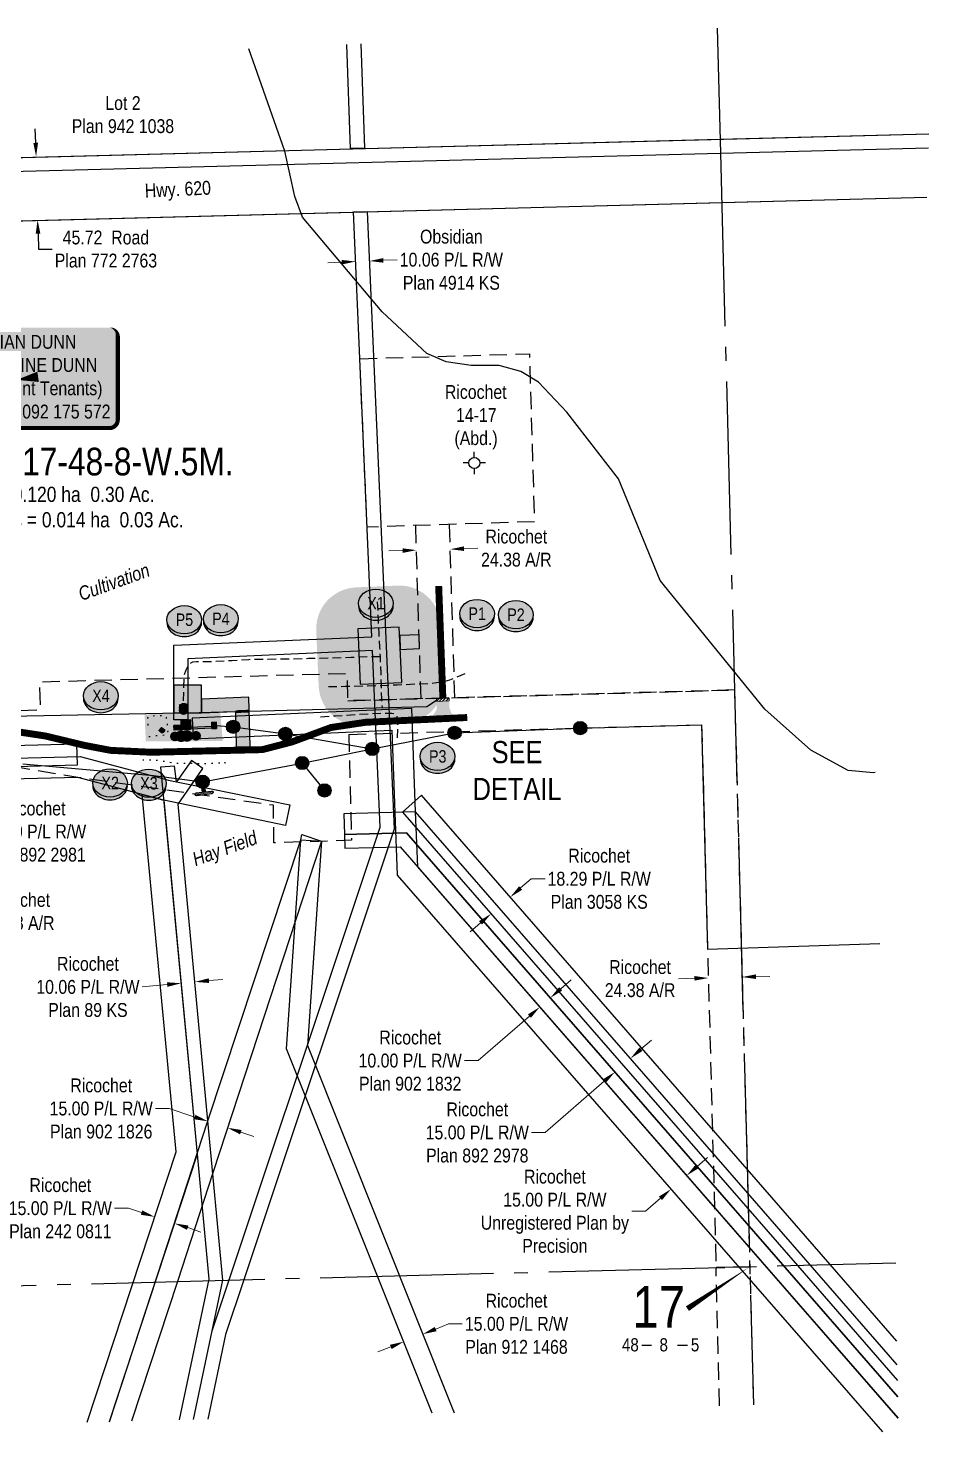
# Model space of a CAD drawing. Extents: x 623771 to 626298, y 5889519 to 5891376.
# Drawn here: x 624212 to 624862, y 5889521 to 5890534 of the extents above; entities that cross this region are included whole.
import ezdxf
from ezdxf.enums import TextEntityAlignment as Align

# ---------------------------------------------------------------- set-up
doc = ezdxf.new("R2010")
doc.units = 0
doc.header["$LTSCALE"] = 5
doc.header["$PDSIZE"] = 0.5
for name, pattern in [('foc-ACCESSROAD', [3.75, 2.5, -1.25]), ('foc-QUARTERLINE', [33, 25, -3, 2, -3]), ('foc-TOPO', [1, 0.2, -0.8]), ('POWERLINE5', [7.8, 2.4, -0.6, 0.6, -0.6, 0.6, -0.6, 2.4]), ('UG_PIPE', [1.875, 1.25, -0.625])]:
    doc.linetypes.add(name, pattern=pattern)
doc.layers.get('Defpoints').update_dxf_attribs({"color": 9})
for name, color, linetype in [('10', 1, 'Continuous'), ('9', 3, 'Continuous'), ('AS-CABLE', 224, 'foc-CABLE'), ('AS-FENCE', 48, 'foc-FENCE'), ('AS-OWNER', 7, 'Continuous'), ('AS-PIPE-UG', 44, 'UG_PIPE'), ('AS-POWER', 104, 'foc-POWER'), ('AS-POWER-EXISTING', 72, 'POWERLINE5'), ('AS-POWER-EXISTING-ANC', 72, 'Continuous'), ('AS-ROADS', 254, 'Continuous'), ('AS-SYMBOL', 7, 'Continuous'), ('AS-TELUS', 224, 'foc-TEL'), ('C-RW', 13, 'Continuous'), ('C-SYMBOL', 7, 'Continuous'), ('CG-NOTES', 7, 'Continuous'), ('DETAIL-T', 7, 'Continuous'), ('F-AR', 190, 'foc-ACCESSROAD'), ('F-RW', 190, 'Continuous'), ('F-WS', 190, 'foc-ACCESSROAD'), ('F-WS-S', 8, 'Continuous'), ('L-AREAREQUIRED', 7, 'Continuous'), ('L-SEC', 7, 'Continuous'), ('L-SECLBL', 7, 'Continuous'), ('L-SECQ', 8, 'foc-QUARTERLINE'), ('L-TITLEDB', 4, 'Continuous'), ('L-TITLEDB-T', 4, 'Continuous'), ('P-BUFFER-H 30m', 51, 'Continuous'), ('P-CROSSINGS', 250, 'Continuous'), ('P-TEMP-H', 41, 'Continuous'), ('P-TEMP_WORKSPACE', 46, 'Continuous'), ('P-WORKAREA', 113, 'Continuous'), ('P-WORKAREA-H', 111, 'Continuous'), ('T-GENERAL', 48, 'foc-TOPO'), ('T-WATER', 160, 'Continuous')]:
    doc.layers.add(name, color=color, linetype=linetype)
doc.layers.add('AS-STRUCTURE', color=7, linetype='Continuous', lineweight=30, true_color=0x595959)
doc.layers.add('AS-STRUCTURE-H', color=7, linetype='Continuous', true_color=0xa8a8a8)
for name, color, linetype, lineweight in [('C-RW-T', 13, 'Continuous', 9), ('F-AR-T', 190, 'Continuous', 9), ('F-RW-T', 190, 'Continuous', 9), ('T-TEXT', 48, 'Continuous', 18)]:
    doc.layers.add(name, color=color, linetype=linetype, lineweight=lineweight)
doc.styles.add('100L', font='ARIALN.TTF', dxfattribs={"height": 11})
doc.styles.add('175L', font='ARIALN.TTF', dxfattribs={"height": 20})
doc.styles.add('80', font='ARIALN.TTF', dxfattribs={"height": 10})
doc.styles.add('80CG', font='ARIALN.TTF', dxfattribs={"height": 10})
doc.styles.add('80L', font='ARIALN.TTF', dxfattribs={"height": 10})
doc.styles.add('80LS', font='ARIALNI.TTF', dxfattribs={"height": 10})
doc.styles.add('Crossing', font='ARIALN.TTF', dxfattribs={"height": 10})
doc.styles.add('foc-LtypeFont', font='ARIALN.TTF', dxfattribs={"height": 7.35})
doc.styles.add('SIMPLEX', font='ARIALN.TTF')
doc.linetypes.add('foc-CABLE', pattern='A,2,-1,["C",foc-LtypeFont,S=0.2,R=0,X=-0.625,Y=-0.75],-1.24,8', length=12.24)
doc.linetypes.add('foc-FENCE', pattern='A,10,-1,["X",foc-LtypeFont,S=0.2,R=0,X=-0.625,Y=-0.75],-1.24', length=12.24)
doc.linetypes.add('foc-POWER', pattern='A,6,-1,["P",foc-LtypeFont,S=0.2,R=0,X=-0.625,Y=-0.75],-1.24,4', length=12.24)
doc.linetypes.add('foc-POWER-NOLINE', pattern='A,0,-4,["P",foc-LtypeFont,S=0.2,R=0,X=-0.625,Y=-0.75],-8.24', length=12.24)
doc.linetypes.add('foc-TEL', pattern='A,2,-1,["T",foc-LtypeFont,S=0.2,R=0,X=-0.425,Y=-0.75],-1.24,8', length=12.24)
doc.linetypes.add('foc-TEL-NOLINE', pattern='A,0,-2,["T",foc-LtypeFont,S=0.2,R=0,X=-0.425,Y=-0.75],-10.24', length=12.24)
doc.linetypes.add('foc-TOPO-flowdirection-NOLINE', pattern='A,0,[">",foc-LtypeFont,S=0.3,R=0,X=0,Y=-0.945],-20,[">",foc-LtypeFont,S=0.3,R=0,X=0,Y=-0.945],0', length=20)
doc.dimstyles.new('Compass 5 000', dxfattribs={"dimscale": 5, "dimtxt": 9, "dimasz": 2, "dimexe": 0.2, "dimexo": 0.0625, "dimgap": 0.5, "dimtad": 0, "dimtih": 1, "dimtoh": 1, "dimzin": 0, "dimdsep": 46, "dimtxsty": '80CG', "dimcen": 0.1, "dimse1": 1, "dimse2": 1, "dimclrd": 256, "dimclrt": 256, "dimaunit": 1, "dimadec": 4, "dimazin": 0, "dimtfac": 0.06, "dimtofl": 0, "dimtmove": 0, "dimatfit": 1, "dimfxl": 0.2, "dimtolj": 1, "dimtzin": 0, "dimlwd": -1, "dimarcsym": 0})

# ---------------------------------------------------------------- blocks, each defined once
blk = doc.blocks.new('*D375')
at = {"layer": 'C-RW-T', "transparency": 16777216}
for p, q in [((624468.3, 5890366.7), (624478.3, 5890367.1)), ((624438.3, 5890365.4), (624428.3, 5890364.9))]:
    blk.add_line(p, q, dxfattribs=at)
for points in [[(624438.2, 5890367), (624438.3, 5890363.7), (624448.2, 5890365.8)], [(624468.2, 5890368.3), (624468.4, 5890365), (624458.3, 5890366.2)]]:
    blk.add_solid(points, dxfattribs=at)
at = {"layer": 'Defpoints', "color": 0, "transparency": 16777216}
for p in [(624448.2, 5890365.8), (624454.3, 5890227.4), (624464.3, 5890227.8)]:
    blk.add_point(p, dxfattribs=at)
at = {"layer": 'C-RW-T', "transparency": 16777216, "insert": (624517.4, 5890367.1), "char_height": 10, "attachment_point": 5, "style": '80CG'}
blk.add_mtext('\\A1;Obsidian\\P10.06 P/L R/W^JPlan 4914 KS', dxfattribs=at)
blk = doc.blocks.new('*D376')
at = {"layer": 'Defpoints', "color": 0, "transparency": 16777216}
for p in [(624581.2, 5889827.4), (624597.9, 5889823.5), (624590.3, 5889817)]:
    blk.add_point(p, dxfattribs=at)
at = {"layer": 'F-RW-T', "transparency": 16777216}
for p, q in [((624596.3, 5889840.6), (624603.9, 5889847.1)), ((624573.7, 5889820.9), (624536.8, 5889788.7)), ((624536.8, 5889788.7), (624526.8, 5889788.7))]:
    blk.add_line(p, q, dxfattribs=at)
for points in [[(624595.2, 5889841.8), (624597.4, 5889839.3), (624588.8, 5889834)], [(624572.6, 5889822.1), (624574.8, 5889819.6), (624581.2, 5889827.4)]]:
    blk.add_solid(points, dxfattribs=at)
at = {"layer": 'F-RW-T', "transparency": 16777216, "insert": (624487.7, 5889788.7), "char_height": 10, "attachment_point": 5, "style": '80CG'}
blk.add_mtext('\\A1;Ricochet\\P10.00 P/L R/W\\PPlan 902 1832', dxfattribs=at)
blk = doc.blocks.new('*D377')
at = {"layer": 'Defpoints', "color": 0, "transparency": 16777216}
for p in [(624635.4, 5889780.5), (624655, 5889780.8), (624643.7, 5889771)]:
    blk.add_point(p, dxfattribs=at)
at = {"layer": 'F-RW-T', "transparency": 16777216}
for p, q in [((624654.2, 5889796.9), (624661.8, 5889803.5)), ((624627.8, 5889773.9), (624585.2, 5889736.8)), ((624585.2, 5889736.8), (624575.2, 5889736.8))]:
    blk.add_line(p, q, dxfattribs=at)
for points in [[(624653.1, 5889798.2), (624655.3, 5889795.7), (624646.7, 5889790.3)], [(624626.7, 5889775.2), (624628.9, 5889772.7), (624635.4, 5889780.5)]]:
    blk.add_solid(points, dxfattribs=at)
at = {"layer": 'F-RW-T', "transparency": 16777216, "insert": (624536.1, 5889736.8), "char_height": 10, "attachment_point": 5, "style": '80CG'}
blk.add_mtext('\\A1;Ricochet\\P15.00 P/L R/W\\PPlan 892 2978', dxfattribs=at)
blk = doc.blocks.new('*D378')
at = {"layer": 'Defpoints', "color": 0, "transparency": 16777216}
for p in [(624559, 5889907.8), (624559.9, 5889906.8), (624545.2, 5889895.8)]:
    blk.add_point(p, dxfattribs=at)
at = {"layer": 'F-RW-T', "transparency": 16777216}
for p, q in [((624567.4, 5889913.4), (624575, 5889920)), ((624575, 5889920), (624585, 5889920)), ((624538.5, 5889888.2), (624531, 5889881.7))]:
    blk.add_line(p, q, dxfattribs=at)
for points in [[(624566.3, 5889914.6), (624568.5, 5889912.1), (624559.9, 5889906.8)], [(624537.4, 5889889.5), (624539.6, 5889887), (624546.1, 5889894.8)]]:
    blk.add_solid(points, dxfattribs=at)
at = {"layer": 'F-RW-T', "transparency": 16777216, "insert": (624624.1, 5889920), "char_height": 10, "attachment_point": 5, "style": '80CG'}
blk.add_mtext('\\A1;Ricochet\\P18.29 P/L R/W^JPlan 3058 KS', dxfattribs=at)
blk = doc.blocks.new('*D379')
at = {"layer": 'Defpoints', "color": 0, "transparency": 16777216}
for p in [(624321.7, 5889851.1), (624331.9, 5889852), (624322.3, 5889844.6)]:
    blk.add_point(p, dxfattribs=at)
at = {"layer": 'F-RW-T', "transparency": 16777216}
for p, q in [((624312.3, 5889843.7), (624294.2, 5889841.9)), ((624342.4, 5889846.5), (624352.4, 5889847.4))]:
    blk.add_line(p, q, dxfattribs=at)
for points in [[(624312.2, 5889845.3), (624312.5, 5889842), (624322.3, 5889844.6)], [(624342.3, 5889848.2), (624342.6, 5889844.8), (624332.5, 5889845.6)]]:
    blk.add_solid(points, dxfattribs=at)
at = {"layer": 'F-RW-T', "transparency": 16777216, "insert": (624255.1, 5889841.9), "char_height": 10, "attachment_point": 5, "style": '80CG'}
blk.add_mtext('\\A1;Ricochet\\P10.06 P/L R/W^JPlan 89 KS', dxfattribs=at)
blk = doc.blocks.new('*D380')
at = {"layer": 'Defpoints', "color": 0, "transparency": 16777216}
for p in [(624193.2, 5890006.9), (624166.6, 5889991.2), (624193.6, 5889991.9)]:
    blk.add_point(p, dxfattribs=at)
at = {"layer": 'F-RW-T', "transparency": 16777216}
for p, q in [((624165.9, 5890016.2), (624165.7, 5890026.2)), ((624166.8, 5889981.2), (624167.5, 5889954.1)), ((624167.5, 5889954.1), (624177.5, 5889954.1))]:
    blk.add_line(p, q, dxfattribs=at)
for points in [[(624167.6, 5890016.2), (624164.3, 5890016.2), (624166.2, 5890006.2)], [(624168.5, 5889981.2), (624165.2, 5889981.2), (624166.6, 5889991.2)]]:
    blk.add_solid(points, dxfattribs=at)
at = {"layer": 'F-RW-T', "transparency": 16777216, "insert": (624216.6, 5889954.1), "char_height": 10, "attachment_point": 5, "style": '80CG'}
blk.add_mtext('\\A1;Ricochet\\P15.00 P/L R/W^JPlan 892 2981', dxfattribs=at)
blk = doc.blocks.new('*D382')
at = {"layer": 'Defpoints', "color": 0, "transparency": 16777216}
for p in [(624257.2, 5890442.6), (624258.4, 5890396.9), (624218.8, 5890395.9)]:
    blk.add_point(p, dxfattribs=at)
at = {"layer": 'L-TITLEDB-T', "transparency": 16777216}
for p, q in [((624217.4, 5890451.6), (624217.1, 5890461.6)), ((624219.1, 5890385.9), (624219.4, 5890374.8)), ((624219.4, 5890374.8), (624229.4, 5890374.8))]:
    blk.add_line(p, q, dxfattribs=at)
for points in [[(624219.1, 5890451.6), (624215.7, 5890451.5), (624217.7, 5890441.6)], [(624220.8, 5890386), (624217.4, 5890385.9), (624218.8, 5890395.9)]]:
    blk.add_solid(points, dxfattribs=at)
at = {"layer": 'L-TITLEDB-T', "transparency": 16777216, "insert": (624268.1, 5890374.8), "char_height": 10, "attachment_point": 5, "style": '80CG'}
blk.add_mtext('\\A1;45.72  Road\\PPlan 772 2763', dxfattribs=at)
blk = doc.blocks.new('*D384')
at = {"layer": 'Defpoints', "color": 0, "transparency": 16777216}
for p in [(624453.7, 5889659.1), (624467.5, 5889664.6), (624496.8, 5889591.2)]:
    blk.add_point(p, dxfattribs=at)
at = {"layer": 'F-RW-T', "transparency": 16777216}
for p, q in [((624506.1, 5889594.9), (624515.3, 5889598.6)), ((624515.3, 5889598.6), (624525.3, 5889598.6)), ((624473.7, 5889582), (624464.4, 5889578.3))]:
    blk.add_line(p, q, dxfattribs=at)
for points in [[(624505.4, 5889596.4), (624506.7, 5889593.3), (624496.8, 5889591.2)], [(624473.1, 5889583.5), (624474.3, 5889580.4), (624483, 5889585.7)]]:
    blk.add_solid(points, dxfattribs=at)
at = {"layer": 'F-RW-T', "transparency": 16777216, "insert": (624564.4, 5889598.6), "char_height": 10, "attachment_point": 5, "style": '80CG'}
blk.add_mtext('\\A1;Ricochet\\P15.00 P/L R/W^JPlan 912 1468', dxfattribs=at)
blk = doc.blocks.new('*D385')
at = {"layer": 'Defpoints', "color": 0, "transparency": 16777216}
for p in [(624341.7, 5889744.9), (624338.5, 5889735.4), (624352.8, 5889730.7)]:
    blk.add_point(p, dxfattribs=at)
at = {"layer": 'F-RW-T', "transparency": 16777216}
for p, q in [((624313.8, 5889754.1), (624303.8, 5889754.1)), ((624332.2, 5889748), (624313.8, 5889754.1)), ((624365.4, 5889737), (624374.9, 5889733.9))]:
    blk.add_line(p, q, dxfattribs=at)
for points in [[(624332.7, 5889749.6), (624331.6, 5889746.4), (624341.7, 5889744.9)], [(624366, 5889738.6), (624364.9, 5889735.5), (624355.9, 5889740.2)]]:
    blk.add_solid(points, dxfattribs=at)
at = {"layer": 'F-RW-T', "transparency": 16777216, "insert": (624264.7, 5889754.1), "char_height": 10, "attachment_point": 5, "style": '80CG'}
blk.add_mtext('\\A1;Ricochet\\P15.00 P/L R/W\\PPlan 902 1826', dxfattribs=at)
blk = doc.blocks.new('L-SECLBL')
at = {"layer": '9', "color": 7}
for p, q in [((-5.1, -27.8), (-12.3, -27.8)), ((20.7, -27.8), (13.5, -27.8))]:
    blk.add_line(p, q, dxfattribs=at)
at = {"layer": '10', "color": 2, "style": 'SIMPLEX'}
blk.add_attdef('SEC', text='', height=30, dxfattribs=at).set_placement((0, 0), align=Align.MIDDLE)
at = {"layer": '10', "color": 5, "style": '80L'}
blk.add_attdef('TWP', text='', height=9.5, dxfattribs=at).set_placement((-14.4, -27.4), align=Align.MIDDLE_RIGHT)
blk.add_attdef('RGE', text='', height=9.5, dxfattribs=at).set_placement((3.6, -27.4), align=Align.MIDDLE_CENTER)
blk.add_attdef('MER', text='', height=9.5, dxfattribs=at).set_placement((23.2, -27.4), align=Align.MIDDLE_LEFT)
blk = doc.blocks.new('*U388')
h = blk.add_hatch(color=59)
edge = h.paths.add_edge_path()
edge.add_line((-51.5, -37), (51.5, -37))
edge.add_arc((51.5, -31), 6, 270, 360)
edge.add_line((57.5, -31), (57.5, 29.5))
edge.add_arc((51.5, 29.5), 6, 0, 90)
edge.add_line((51.5, 35.5), (-51.5, 35.5))
edge.add_arc((-51.5, 29.5), 6, 90, 180)
edge.add_line((-57.5, 29.5), (-57.5, -31))
edge.add_arc((-51.5, -31), 6, 180, 270)
at = {"color": 1, "flags": 128}
blk.add_lwpolyline([(-51.5, -37, 3, 3, 0), (51.5, -37, 3, 3, 0.414214), (57.5, -31, 3, 3, 0), (57.5, 29.5, 3, 0, 0.414214), (51.5, 35.5, 0, 0, 0), (-51.5, 35.5, 0, 0, 0.414214), (-57.5, 29.5, 0, 0, 0), (-57.5, -31, 0, 3, 0.414214)], format="xyseb", close=True, dxfattribs=at)
blk.add_lwpolyline([(-15.4, -2.2, 0, 7.5, 0), (0, 0, 0, 0, 0)], format="xyseb", dxfattribs=at)
at = {"color": 1, "style": '80'}
blk.add_attdef('ENTER_TEXT_001', (-36, -5), '', height=10, dxfattribs=at)
blk = doc.blocks.new('GABD')
for p, q in [((-0.81, 0), (-1.62, 0)), ((0, 0.81), (0, 1.62)), ((1.62, 0), (0.81, 0)), ((0, -0.81), (0, -1.62))]:
    blk.add_line(p, q)
blk.add_circle((0, 0), 0.8)
blk = doc.blocks.new('RISER')
h = blk.add_hatch(color=255)
h.dxf.hatch_style = 1
edge = h.paths.add_edge_path()
edge.add_arc((0, 0), 0.7, 0, 360)
blk.add_hatch(color=13).paths.add_polyline_path([(0.58, -0.15), (-0.58, -0.15, 0.774597)])
at = {"color": 13}
blk.add_line((-0.58, -0.15), (0.58, -0.15), dxfattribs=at)
blk.add_circle((0, 0), 0.6, dxfattribs=at)
blk = doc.blocks.new('PIG')
h = blk.add_hatch(color=255)
h.dxf.hatch_style = 1
edge = h.paths.add_edge_path()
edge.add_arc((0, 0), 0.85, 0, 360)
at = {"layer": 'AS-SYMBOL'}
h = blk.add_hatch(color=13, dxfattribs=at)
h.dxf.hatch_style = 1
h.paths.add_polyline_path([(-0.1, 0, 1), (-0.55, 0, 1)])
h = blk.add_hatch(color=13, dxfattribs=at)
h.dxf.hatch_style = 1
h.paths.add_polyline_path([(0.1, 0, 1), (0.55, 0, 1)])
at = {"layer": 'AS-SYMBOL', "color": 13}
for centre, radius in [((0, 0), 0.75), ((-0.33, 0), 0.225), ((0.33, 0), 0.225)]:
    blk.add_circle(centre, radius, dxfattribs=at)
blk = doc.blocks.new('POWERPOLE')
h = blk.add_hatch(color=255)
edge = h.paths.add_edge_path()
edge.add_arc((0, 0), 0.96, 0, 360)
at = {"linetype": 'Continuous'}
for p, q in [((0.68, -0.68), (-0.68, 0.68)), ((-0.68, -0.68), (0.68, 0.68))]:
    blk.add_line(p, q, dxfattribs=at)
blk.add_circle((0, 0), 0.96, dxfattribs=at)
blk = doc.blocks.new('xing2')
h = blk.add_hatch(color=50)
h.dxf.hatch_style = 1
edge = h.paths.add_edge_path()
edge.add_ellipse((0, 0), major_axis=(-12.5, 0), ratio=0.816297, start_angle=0, end_angle=360)
h = blk.add_hatch(color=250)
h.dxf.hatch_style = 1
edge = h.paths.add_edge_path()
edge.add_ellipse((0, -2), major_axis=(-12.5, 0), ratio=0.816297, start_angle=0, end_angle=180)
edge.add_line((12.5, -2), (12.5, 0))
edge.add_ellipse((0, 0), major_axis=(-12.5, 0), ratio=0.816297, start_angle=0, end_angle=180, ccw=False)
edge.add_line((-12.5, 0), (-12.5, -2))
at = {"color": 250}
blk.add_ellipse((0, 0), major_axis=(-12.5, 0), ratio=0.816297, dxfattribs=at)
blk.add_ellipse((0, -2), major_axis=(-12.5, 0), ratio=0.816297, start_param=0, end_param=3.141593, dxfattribs=at)
at = {"color": 250, "style": 'Crossing'}
blk.add_attdef('CROSSING', text='', height=9, dxfattribs=at).set_placement((0.1, 0), align=Align.MIDDLE_CENTER)
at = {"color": 250, "style": 'Crossing', "flags": 1}
for tag, p in [('OWNER', (0.1, -12.5)), ('DESCRIPTION', (0.1, -25.8)), ('LOCATION', (0.1, -39.3)), ('DWG_REF', (0.1, -52.8))]:
    blk.add_attdef(tag, text='', height=9, dxfattribs=at).set_placement(p, align=Align.MIDDLE_CENTER)
blk = doc.blocks.new('*D409')
at = {"layer": 'Defpoints', "color": 0, "transparency": 16777216}
for p in [(624667.6, 5889728.2), (624656.3, 5889718.4), (624675.9, 5889695.9)]:
    blk.add_point(p, dxfattribs=at)
at = {"layer": 'F-RW-T', "transparency": 16777216}
for p, q in [((624694.7, 5889712.3), (624702.3, 5889718.8)), ((624668.3, 5889689.3), (624657.6, 5889679.9)), ((624657.6, 5889679.9), (624647.6, 5889679.9))]:
    blk.add_line(p, q, dxfattribs=at)
for points in [[(624693.6, 5889713.5), (624695.8, 5889711), (624687.2, 5889705.7)], [(624667.2, 5889690.6), (624669.4, 5889688), (624675.9, 5889695.9)]]:
    blk.add_solid(points, dxfattribs=at)
at = {"layer": 'F-RW-T', "transparency": 16777216, "insert": (624592.1, 5889679.9), "char_height": 10, "attachment_point": 5, "style": '80CG'}
blk.add_mtext('\\A1;Ricochet\\P15.00 P/L R/W\\PUnregistered Plan by\\PPrecision', dxfattribs=at)
blk = doc.blocks.new('*D410')
at = {"layer": 'Defpoints', "color": 0, "transparency": 16777216}
for p in [(624702.9, 5889848.4), (624703.2, 5889837.1), (624727.5, 5889837.8)]:
    blk.add_point(p, dxfattribs=at)
at = {"layer": 'F-AR-T', "transparency": 16777216}
for p, q in [((624737.2, 5889849.3), (624747.2, 5889849.6)), ((624692.9, 5889848.2), (624681.3, 5889847.9))]:
    blk.add_line(p, q, dxfattribs=at)
for points in [[(624692.8, 5889849.8), (624692.9, 5889846.5), (624702.9, 5889848.4)], [(624737.2, 5889851), (624737.3, 5889847.7), (624727.2, 5889849.1)]]:
    blk.add_solid(points, dxfattribs=at)
at = {"layer": 'F-AR-T', "transparency": 16777216, "insert": (624653.6, 5889847.9), "char_height": 10, "attachment_point": 5, "style": '80CG'}
blk.add_mtext('\\A1;Ricochet\\P24.38 A/R', dxfattribs=at)
blk = doc.blocks.new('*D411')
at = {"layer": 'Defpoints', "color": 0, "transparency": 16777216}
for p in [(624516.6, 5890158.1), (624492.4, 5890150.5), (624516.8, 5890151.3)]:
    blk.add_point(p, dxfattribs=at)
at = {"layer": 'F-AR-T', "transparency": 16777216}
for p, q in [((624482.2, 5890157.1), (624472.2, 5890156.8)), ((624526.6, 5890158.4), (624536.6, 5890158.8))]:
    blk.add_line(p, q, dxfattribs=at)
for points in [[(624482.2, 5890158.7), (624482.3, 5890155.4), (624492.2, 5890157.4)], [(624526.5, 5890160.1), (624526.6, 5890156.8), (624516.6, 5890158.1)]]:
    blk.add_solid(points, dxfattribs=at)
at = {"layer": 'F-AR-T', "transparency": 16777216, "insert": (624564.3, 5890158.8), "char_height": 10, "attachment_point": 5, "style": '80CG'}
blk.add_mtext('\\A1;Ricochet\\P24.38 A/R', dxfattribs=at)
blk = doc.blocks.new('*D412')
at = {"layer": 'Defpoints', "color": 0, "transparency": 16777216}
for p in [(624121.7, 5889894.9), (624091.2, 5889886.1), (624121.9, 5889887)]:
    blk.add_point(p, dxfattribs=at)
at = {"layer": 'F-AR-T', "transparency": 16777216}
for p, q in [((624081, 5889893.7), (624071, 5889893.5)), ((624131.7, 5889895.1), (624177.8, 5889896.4))]:
    blk.add_line(p, q, dxfattribs=at)
for points in [[(624081, 5889895.4), (624081, 5889892.1), (624091, 5889894)], [(624131.7, 5889896.8), (624131.8, 5889893.5), (624121.7, 5889894.9)]]:
    blk.add_solid(points, dxfattribs=at)
at = {"layer": 'F-AR-T', "transparency": 16777216, "insert": (624205.5, 5889896.4), "char_height": 10, "attachment_point": 5, "style": '80CG'}
blk.add_mtext('\\A1;Ricochet\\P30.18 A/R', dxfattribs=at)
blk = doc.blocks.new('*D418')
at = {"layer": 'Defpoints', "color": 0, "transparency": 16777216}
for p in [(624303.3, 5889675.9), (624299.1, 5889663), (624313.4, 5889658.3)]:
    blk.add_point(p, dxfattribs=at)
at = {"layer": 'F-RW-T', "transparency": 16777216}
for p, q in [((624284.3, 5889682.1), (624274.3, 5889682.1)), ((624293.8, 5889679), (624284.3, 5889682.1)), ((624327.1, 5889668.1), (624336.6, 5889664.9))]:
    blk.add_line(p, q, dxfattribs=at)
for points in [[(624294.3, 5889680.6), (624293.3, 5889677.4), (624303.3, 5889675.9)], [(624327.6, 5889669.6), (624326.6, 5889666.5), (624317.6, 5889671.2)]]:
    blk.add_solid(points, dxfattribs=at)
at = {"layer": 'F-RW-T', "transparency": 16777216, "insert": (624235.2, 5889682.1), "char_height": 10, "attachment_point": 5, "style": '80CG'}
blk.add_mtext('\\A1;Ricochet\\P15.00 P/L R/W\\PPlan 242 0811 ', dxfattribs=at)
blk = doc.blocks.new('*U423')
h = blk.add_hatch(color=255)
h.dxf.hatch_style = 1
edge = h.paths.add_edge_path()
edge.add_arc((-1.09, -0.14), 0.2, 97.2168, 277.2168, ccw=False)
edge.add_line((-1.12, 0.06), (0.17, 0.22))
edge.add_line((0.17, 0.22), (1.07, 0.34))
edge.add_arc((1.09, 0.14), 0.2, -82.7832, 97.2168, ccw=False)
edge.add_line((1.12, -0.06), (-1.07, -0.34))
h = blk.add_hatch(color=255)
h.dxf.hatch_style = 1
edge = h.paths.add_edge_path()
edge.add_arc((-0.21, 1.68), 0.2, 7.2168, 187.2168, ccw=False)
edge.add_line((-0.01, 1.7), (0.17, 0.22))
edge.add_line((0.17, 0.22), (-0.22, 0.17))
edge.add_line((-0.22, 0.17), (-0.41, 1.65))
at = {"color": 255}
blk.add_lwpolyline([(-1.07, -0.34, -1), (-1.12, 0.06), (0.17, 0.22), (1.07, 0.34, -1), (1.12, -0.06)], format="xyb", close=True, dxfattribs=at)
at = {"color": 72, "const_width": 0.1, "flags": 128}
for points in [[(-1.09, -0.14), (1.09, 0.14)], [(-0.21, 1.68), (0, 0)]]:
    blk.add_lwpolyline(points, dxfattribs=at)
at = {"color": 255, "flags": 128}
blk.add_lwpolyline([(-0.41, 1.65, -1), (-0.01, 1.7), (0.17, 0.22), (-0.22, 0.17)], format="xyb", close=True, dxfattribs=at)

msp = doc.modelspace()

# ---------------------------------------------------------------- hatches: boundary and pattern name
at = {"layer": 'AS-ROADS'}
h = msp.add_hatch(color=256, dxfattribs=at)
h.dxf.hatch_style = 1
h.paths.add_polyline_path([(624294.727, 5890019.192), (624296.938, 5890019.728), (624296.433, 5890028.2), (624296.062, 5890038.452), (624297.051, 5890038.746), (624306.715, 5890039.438), (624311.618, 5890039.522), (624321.589, 5890039.847), (624321.569, 5890045.659), (624326.227, 5890046.083), (624326.392, 5890039.954), (624350.579, 5890040.296), (624351.196, 5890033.589), (624352.458, 5890019.547)])
h = msp.add_hatch(color=256, dxfattribs=at)
h.dxf.hatch_style = 1
h.paths.add_polyline_path([(624503.876, 5890037.497), (624506.683, 5890042.255), (624506.857, 5890048.073), (624515.867, 5890048.471), (624516.062, 5890043.561), (624518.052, 5890037.687)])
at = {"layer": 'AS-STRUCTURE-H'}
h = msp.add_hatch(color=256, dxfattribs=at)
h.dxf.hatch_style = 1
h.paths.add_polyline_path([(624329.46, 5890028.074), (624329.205, 5890034.837), (624322.407, 5890034.62), (624322.488, 5890030.88), (624317.12, 5890030.708), (624317.24, 5890027.618)])
h = msp.add_hatch(color=256, dxfattribs=at)
h.dxf.hatch_style = 1
h.paths.add_polyline_path([(624344.614, 5890028.585), (624347.79, 5890028.655), (624347.706, 5890033.08), (624344.499, 5890033)])
h = msp.add_hatch(color=256, dxfattribs=at)
h.dxf.hatch_style = 1
h.paths.add_polyline_path([(624308.677, 5890025.342), (624306.504, 5890027.11), (624308.131, 5890029.105), (624310.382, 5890027.651), (624310.267, 5890026.721)])
at = {"layer": 'P-BUFFER-H 30m'}
h = msp.add_hatch(color=256, dxfattribs=at)
h.dxf.hatch_style = 1
edge = h.paths.add_edge_path()
edge.add_line((624511.51, 5890063.184), (624509.773, 5890103.132))
edge.add_arc((624479.811, 5890101.829), 29.989, 2.490246, 92.490246)
edge.add_line((624478.508, 5890131.79), (624448.547, 5890130.487))
edge.add_arc((624449.85, 5890100.526), 29.989, 92.490246, 182.490246)
edge.add_line((624419.889, 5890099.223), (624421.626, 5890059.275))
edge.add_arc((624451.588, 5890060.578), 29.989, 182.490246, 272.490246)
edge.add_line((624452.891, 5890030.617), (624482.852, 5890031.92))
edge.add_arc((624481.549, 5890061.881), 29.989, 272.490246, 362.490246)
at = {"layer": 'P-TEMP-H'}
h = msp.add_hatch(color=256, dxfattribs=at)
h.dxf.hatch_style = 1
h.paths.add_polyline_path([(624481.549, 5890061.881), (624479.811, 5890101.829), (624449.85, 5890100.526), (624451.588, 5890060.578)])
h = msp.add_hatch(color=256, dxfattribs=at)
h.dxf.hatch_style = 1
h.paths.add_polyline_path([(624494.419, 5890086.33), (624494.11, 5890096.323), (624480.103, 5890095.714), (624480.537, 5890085.727)])
at = {"layer": 'P-WORKAREA-H'}
h = msp.add_hatch(color=256, dxfattribs=at)
h.dxf.hatch_style = 1
h.paths.add_polyline_path([(624337.115, 5890039.862), (624337.129, 5890059.855), (624317.136, 5890059.869), (624317.122, 5890039.876)])
h = msp.add_hatch(color=256, dxfattribs=at)
h.dxf.hatch_style = 1
h.paths.add_polyline_path([(624372.144, 5890015.626), (624371.302, 5890051.113), (624337.122, 5890049.866), (624337.115, 5890039.862), (624361.547, 5890040.801), (624362.15, 5890015.389)])
at = {"layer": 'T-TEXT'}
h = msp.add_hatch(dxfattribs=at)
h.set_pattern_fill('ANSI31', color=256, scale=0.5)
h.paths.add_polyline_path([(624515.867, 5890048.471), (624506.857, 5890048.073), (624506.731, 5890050.165), (624515.813, 5890050.571)])

# ---------------------------------------------------------------- linework, layer by layer
at = {"layer": 'AS-CABLE'}
msp.add_line((624397.626, 5890024.67), (624460.308, 5890013.821), dxfattribs=at)
at = {"layer": 'AS-CABLE', "linetype": 'ByBlock', "flags": 128}
msp.add_lwpolyline([(624329.49, 5890028.418), (624344.641, 5890028.96), (624344.609, 5890029.932), (624329.432, 5890029.422)], close=True, dxfattribs=at)
at = {"layer": 'AS-FENCE', "flags": 128}
msp.add_lwpolyline([(623928.796, 5890032.274), (624321.482, 5890039.961), (624321.34, 5890045.875), (624326.387, 5890046.282), (624326.583, 5890039.973), (624361.699, 5890040.805), (624371.388, 5890041.067), (624499.762, 5890044.472), (624506.738, 5890049.137)], dxfattribs=at)
at = {"layer": 'AS-PIPE-UG', "flags": 128}
for points in [[(624463.964, 5890120.08), (624464.543, 5890106.489), (624464.947, 5890097.433), (624465.56, 5890087.378), (624466.012, 5890080.338), (624466.18, 5890074.519), (624466.414, 5890068.205), (624466.7, 5890059.788), (624466.945, 5890049.849), (624467.401, 5890043.818)], [(624465.99, 5890080.348), (624460.25, 5890080.417), (624445.153, 5890079.78), (624429.995, 5890079.46), (624414.276, 5890079.036), (624400.235, 5890078.642), (624384.911, 5890078.497), (624371.321, 5890078.286), (624358.876, 5890077.537), (624345.541, 5890076.819), (624333.54, 5890076.666), (624330.491, 5890076.603), (624327.945, 5890074.643), (624325.79, 5890070.656), (624324.404, 5890066.614), (624324.059, 5890058.76), (624323.902, 5890048.397), (624324.198, 5890043.639)], [(624428.613, 5890058.812), (624440.816, 5890059.09), (624454.263, 5890059.396), (624464.554, 5890059.582), (624478.275, 5890060.186), (624493.731, 5890060.875), (624503.252, 5890061.293), (624512.232, 5890062.709), (624516.242, 5890063.726), (624520.672, 5890065.361), (624529.41, 5890069.287)], [(624478.556, 5890021.935), (624478.896, 5890029.244), (624478.368, 5890034.64), (624478.29, 5890037.401), (624477.173, 5890039.104), (624474.506, 5890039.5), (624469.17, 5890039.438), (624460.301, 5890039.153), (624447.888, 5890038.5), (624433.849, 5890037.505), (624422.39, 5890036.628)]]:
    msp.add_lwpolyline(points, dxfattribs=at)
at = {"layer": 'AS-POWER'}
for p, q in [((624698.026, 5890031.351), (624702.323, 5889869.295)), ((624208.132, 5890003.113), (624302.553, 5889994.646)), ((624302.553, 5889994.646), (624337.869, 5889990.124)), ((624702.323, 5889869.295), (624826.569, 5889873.298))]:
    msp.add_line(p, q, dxfattribs=at)
at = {"layer": 'AS-POWER', "linetype": 'foc-POWER-NOLINE', "flags": 128}
msp.add_lwpolyline([(623771.487, 5890429.536), (624862.042, 5890458.165)], dxfattribs=at)
at = {"layer": 'AS-POWER', "flags": 128}
for points in [[(624337.869, 5889990.124), (624409.698, 5890003.655), (624460.308, 5890013.821), (624519.729, 5890025.462), (624610.389, 5890028.883), (624698.026, 5890031.351)], [(624347.748, 5890030.867), (624359.895, 5890029.806), (624397.626, 5890024.67)], [(624409.698, 5890003.655), (624425.835, 5889983.849)]]:
    msp.add_lwpolyline(points, dxfattribs=at)
at = {"layer": 'AS-ROADS', "const_width": 5, "flags": 128}
for points in [[(624511.272, 5890050.368), (624508.246, 5890131.522)], [(623927.308, 5890022.121), (624173.171, 5890027.799), (624198.412, 5890027.124), (624224.447, 5890023.17), (624252.761, 5890016.367), (624271.53, 5890012.795), (624300.912, 5890011.435), (624381.074, 5890013.338), (624402.469, 5890018.913), (624430.468, 5890029.291), (624455.486, 5890033.07), (624528.854, 5890036.514)]]:
    msp.add_lwpolyline(points, dxfattribs=at)
at = {"layer": 'AS-STRUCTURE', "flags": 128}
for points in [[(624329.46, 5890028.074), (624329.205, 5890034.837), (624322.407, 5890034.62), (624322.488, 5890030.88), (624317.12, 5890030.708), (624317.24, 5890027.618)], [(624344.614, 5890028.585), (624347.79, 5890028.655), (624347.706, 5890033.08), (624344.499, 5890033)], [(624308.677, 5890025.342), (624306.504, 5890027.11), (624308.131, 5890029.105), (624310.382, 5890027.651), (624310.267, 5890026.721)]]:
    msp.add_lwpolyline(points, close=True, dxfattribs=at)
at = {"layer": 'AS-TELUS', "linetype": 'foc-TEL-NOLINE', "flags": 128}
for points in [[(623771.487, 5890429.536), (624862.042, 5890458.165)], [(623772.559, 5890383.83), (624860.514, 5890412.402)]]:
    msp.add_lwpolyline(points, dxfattribs=at)
at = {"layer": 'C-RW', "flags": 128}
for points in [[(624451.962, 5890523.058), (624454.777, 5890447.732), (624444.721, 5890447.472), (624441.913, 5890522.614)], [(624331.278, 5889529.548), (624344.849, 5889593.678), (624450.734, 5889911.017), (624466.075, 5889957.213), (624460.505, 5890084.834), (624327.181, 5890079.017), (624327.212, 5890034.817), (624317.119, 5890034.83), (624317.155, 5890088.659), (624460.077, 5890094.873), (624446.671, 5890401.812), (624456.729, 5890402.069)], [(624456.729, 5890402.069), (624476.201, 5889955.792), (624367.747, 5889630.438), (624354.48, 5889590.917), (624341.597, 5889529.816)]]:
    msp.add_lwpolyline(points, dxfattribs=at)
at = {"layer": 'F-AR', "flags": 128}
msp.add_lwpolyline([(624711.011, 5889539.387), (624708.414, 5889639.241), (624732.786, 5889639.875), (624735.383, 5889540.019)], dxfattribs=at)
at = {"layer": 'F-RW', "flags": 128}
for points in [[(624839.78, 5889530.418), (624493.166, 5889928.619), (624491.617, 5889968.463), (624488.76, 5890042.988), (624330.4, 5890036.098), (624331.052, 5890021.117), (624474.354, 5890027.352), (624476.634, 5889967.88), (624478.388, 5889922.758), (624828.47, 5889520.573)], [(624247.098, 5890017.292), (624143.591, 5890014.627), (624090.763, 5889980.499), (623929.585, 5889943.753), (623932.93, 5889814.419), (623947.928, 5889814.807), (623944.891, 5889931.88), (624096.559, 5889966.482), (624148.191, 5889999.728), (624247.505, 5890002.287), (624247.098, 5890017.292)], [(624397.784, 5889958.644), (624309.808, 5889976.748), (624247.748, 5889993.284), (624150.954, 5889990.791), (624100.121, 5889958.057), (623954.071, 5889924.754), (623957.158, 5889806.048), (623933.161, 5889805.426), (623932.775, 5889820.419), (623941.777, 5889820.65), (623938.77, 5889936.631), (624094.328, 5889972.075), (624146.353, 5890005.689), (624249.504, 5890008.346), (624308.301, 5889992.678), (624313.245, 5889991.354), (624319.119, 5889990.142), (624329.849, 5889987.931), (624400.742, 5889973.385), (624397.784, 5889958.644)], [(624338.028, 5889999.817), (624329.801, 5890005.508), (624319.119, 5889990.142), (624317.575, 5890001.486), (624307.555, 5890000.56), (624333.937, 5889721.064), (624342.384, 5889630.775), (624320.96, 5889529.281)], [(624331.276, 5889529.548), (624352.54, 5889630.061), (624341.742, 5889745.133), (624320.174, 5889974.016), (624338.028, 5889999.817)], [(624254.62, 5889527.562), (624318.715, 5889722.77), (624294.358, 5889980.865), (624309.808, 5889976.748), (624333.937, 5889721.064), (624270.538, 5889527.974)], [(624838.99, 5889586.096), (624790.886, 5889641.389), (624731.001, 5889710.328), (624495.777, 5889980.435), (624482.178, 5889968.211)], [(624839.231, 5889569.091), (624768.519, 5889650.369), (624731.38, 5889693.031), (624491.617, 5889968.463), (624439.903, 5889967.04), (624440.296, 5889952.057)], [(624482.178, 5889968.211), (624767.188, 5889640.771), (624839.392, 5889557.777)], [(624270.579, 5889527.976), (624305.403, 5889633.884), (624341.742, 5889745.133), (624408.708, 5889948.288), (624409.414, 5889951.927), (624423.632, 5889947.315), (624345.279, 5889707.621), (624319.658, 5889629.211), (624286.506, 5889528.388)], [(624440.296, 5889952.057), (624484.942, 5889953.288), (624732.003, 5889669.477), (624839.56, 5889545.895)], [(624839.561, 5889545.885), (624484.942, 5889953.288), (624440.296, 5889952.057), (624440.553, 5889942.077)], [(624503.502, 5889534.011), (624464.094, 5889633.071), (624398.408, 5889797.278), (624408.708, 5889948.288)], [(624408.708, 5889948.288), (624423.632, 5889947.315), (624413.568, 5889799.708), (624519.411, 5889534.423)], [(624440.553, 5889942.077), (624480.506, 5889943.162), (624749.668, 5889633.961), (624839.78, 5889530.418)]]:
    msp.add_lwpolyline(points, dxfattribs=at)
at = {"layer": 'F-WS', "flags": 128}
msp.add_lwpolyline([(624451.308, 5890295.649), (624573.706, 5890299.152), (624577.337, 5890177.905), (624456.621, 5890174.007)], close=True, dxfattribs=at)
for points in [[(624495.54, 5890050.033), (624491.683, 5890174.86)], [(624519.9, 5890050.786), (624516.043, 5890175.613)], [(624721.742, 5890056.391), (624442.626, 5890048.64), (624442.259, 5890068.185), (624219.997, 5890062.039), (624220.657, 5890041.775), (623927.257, 5890034.196)], [(624442.626, 5890048.64), (624721.742, 5890056.391)], [(624721.742, 5890056.391), (624732.786, 5889639.875)], [(624443.303, 5890024.278), (624698.026, 5890031.351)], [(624698.026, 5890031.351), (624708.423, 5889639.229)], [(624443.303, 5890024.278), (624445.269, 5889947.907), (624389.274, 5889945.932), (624389.091, 5889973.12), (624247.748, 5889993.284), (624118.44, 5890014.689), (623927.844, 5890009.787)]]:
    msp.add_lwpolyline(points, dxfattribs=at)
at = {"layer": 'F-WS-S'}
msp.add_line((624732.786, 5889639.875), (624708.414, 5889639.241), dxfattribs=at)
at = {"layer": 'L-SEC'}
for p, q in [((624711.522, 5890444.113), (624861.704, 5890448.049)), ((623907.145, 5890423.158), (624711.522, 5890444.113))]:
    msp.add_line(p, q, dxfattribs=at)
at = {"layer": 'L-SECLBL', "color": 2, "flags": 128}
msp.add_lwpolyline([(624732.722, 5889639.873, 0, 4, 0), (624687.75, 5889609.586, 0, 0, 0)], format="xyseb", dxfattribs=at)
at = {"layer": 'L-SECQ'}
for p, q in [((624709.221, 5890534.431), (624711.522, 5890444.113)), ((624711.522, 5890444.113), (624735.355, 5889540.018)), ((623927.917, 5889619.096), (624838.186, 5889642.681))]:
    msp.add_line(p, q, dxfattribs=at)
at = {"layer": 'L-TITLEDB'}
for p, q in [((624711.258, 5890454.169), (624862.04, 5890458.122)), ((623916.94, 5890433.476), (624711.26, 5890454.169)), ((623918.122, 5890387.771), (624712.45, 5890408.465)), ((624712.456, 5890408.465), (624860.512, 5890412.346))]:
    msp.add_line(p, q, dxfattribs=at)
at = {"layer": 'P-TEMP_WORKSPACE', "flags": 128}
for points in [[(624481.549, 5890061.881), (624479.811, 5890101.829), (624449.85, 5890100.526), (624451.588, 5890060.578)], [(624494.11, 5890096.323), (624480.103, 5890095.714), (624480.537, 5890085.727), (624494.419, 5890086.33)]]:
    msp.add_lwpolyline(points, close=True, dxfattribs=at)
at = {"layer": 'P-WORKAREA'}
for points in [[(624337.115, 5890039.862), (624337.129, 5890059.855), (624317.136, 5890059.869), (624317.122, 5890039.876)], [(624372.144, 5890015.626), (624371.302, 5890051.113), (624337.122, 5890049.866), (624337.115, 5890039.862), (624361.547, 5890040.801), (624362.15, 5890015.389)]]:
    msp.add_lwpolyline(points, close=True, dxfattribs=at)
at = {"layer": 'P-WORKAREA-H', "flags": 128}
msp.add_lwpolyline([(624372.144, 5890015.626), (624371.302, 5890051.113), (624337.122, 5890049.866), (624337.115, 5890039.862), (624361.547, 5890040.801), (624362.15, 5890015.389)], close=True, dxfattribs=at)
at = {"layer": 'T-GENERAL', "flags": 128}
for points in [[(624299.129, 5890022.902), (624299.643, 5890022.867), (624304.564, 5890023.471), (624311.041, 5890024.029), (624312.616, 5890024.686), (624313.141, 5890027.293), (624311.7, 5890036.645), (624311.3, 5890037.623), (624310.558, 5890037.871), (624305.709, 5890037.798), (624299.458, 5890037.445), (624298.502, 5890036.949), (624298.113, 5890035.928), (624298.336, 5890030.218)], [(624353.539, 5890003.927), (624354.401, 5890003.87), (624340.519, 5890003.038), (624318.656, 5890003.409), (624303.151, 5890005.703), (624294.835, 5890005.699)]]:
    msp.add_lwpolyline(points, dxfattribs=at)
at = {"layer": 'T-TEXT', "const_width": 1.999, "flags": 128}
msp.add_lwpolyline([(624371.294, 5890041.143), (624361.684, 5890040.739)], dxfattribs=at)
at = {"layer": 'T-TEXT', "flags": 128}
msp.add_lwpolyline([(624515.867, 5890048.471), (624506.857, 5890048.073), (624506.731, 5890050.165), (624515.813, 5890050.571)], close=True, dxfattribs=at)
at = {"layer": 'T-WATER'}
msp.add_lwpolyline([(624823.313, 5889996.812), (624822.136, 5889996.57), (624803.701, 5889998.271), (624776.769, 5890013.005), (624743.615, 5890042.486), (624668.136, 5890135.413), (624637.919, 5890208.813), (624600.763, 5890257.014), (624580.197, 5890278.603), (624567.494, 5890286.314), (624551.842, 5890290.81), (624531.611, 5890290.629), (624513.687, 5890293.292), (624499.656, 5890299.489), (624467.559, 5890329.411), (624410.043, 5890397.957), (624404.531, 5890412.721), (624397.111, 5890445.54), (624371.306, 5890519.492)], dxfattribs=at)
at = {"layer": 'T-WATER', "linetype": 'foc-TOPO-flowdirection-NOLINE', "flags": 128}
msp.add_lwpolyline([(624823.313, 5889996.812), (624822.136, 5889996.57), (624803.701, 5889998.271), (624776.769, 5890013.005), (624743.615, 5890042.486), (624668.136, 5890135.413), (624637.919, 5890208.813), (624600.763, 5890257.014), (624580.197, 5890278.603), (624567.494, 5890286.314), (624551.842, 5890290.81), (624531.611, 5890290.629), (624513.687, 5890293.292), (624499.656, 5890299.489), (624467.559, 5890329.411), (624410.043, 5890397.957), (624404.531, 5890412.721), (624397.111, 5890445.54), (624371.306, 5890519.492)], dxfattribs=at)

# ---------------------------------------------------------------- block references
at = {"layer": 'AS-OWNER', "color": 2}
ref = msp.add_blockref('*U388', (624219.154, 5890282.561), dxfattribs=at)
ref.add_attrib('ENTER_TEXT_001', 'IAN DUNN', (624191.412, 5890302.82), dxfattribs={"layer": '0', "color": 1, "height": 10, "style": '80'})
ref.add_attrib('ENTER_TEXT_002', 'PAULINE DUNN', (624176.559, 5890286.154), dxfattribs={"layer": '0', "color": 1, "height": 10, "style": '80'})
ref.add_attrib('ENTER_TEXT_003', '(As Joint Tenants)', (624172.674, 5890269.317), dxfattribs={"layer": '0', "color": 1, "height": 10, "style": '80'})
ref.add_attrib('ENTER_TEXT_004', 'C. of T. 092 175 572', (624166.954, 5890252.472), dxfattribs={"layer": '0', "color": 1, "height": 10, "style": '80'})
at = {"layer": 'AS-POWER-EXISTING', "xscale": 4.998249149999999, "yscale": 4.998249149999999, "zscale": 4.998249149999999}
for p in [(624359.895, 5890029.806), (624359.895, 5890029.806), (624610.389, 5890028.883), (624397.626, 5890024.67), (624519.729, 5890025.462), (624460.308, 5890013.821), (624409.698, 5890003.655), (624337.869, 5889990.124), (624425.835, 5889983.849)]:
    msp.add_blockref('POWERPOLE', p, dxfattribs=at)
at = {"layer": 'AS-POWER-EXISTING-ANC', "color": 6, "xscale": 4.998249149999999, "yscale": 4.998249149999999, "zscale": 4.998249149999999}
msp.add_blockref('*U423', (624338.932, 5889981.729), dxfattribs=at)
at = {"layer": 'AS-SYMBOL', "xscale": 4.998249149999999, "yscale": 4.998249149999999, "zscale": 4.998249149999999}
for name, p in [('RISER', (624324.195, 5890043.629)), ('RISER', (624324.195, 5890043.629)), ('RISER', (624324.208, 5890041.901)), ('RISER', (624324.208, 5890041.901)), ('RISER', (624317.899, 5890022.854)), ('RISER', (624317.899, 5890022.854)), ('PIG', (624322.365, 5890023.012)), ('PIG', (624322.365, 5890023.012)), ('PIG', (624326.539, 5890023.202)), ('PIG', (624326.539, 5890023.202)), ('RISER', (624333.075, 5890023.304)), ('RISER', (624333.075, 5890023.304))]:
    msp.add_blockref(name, p, dxfattribs=at)
at = {"layer": 'CG-NOTES'}
for p, values in [((624462.912, 5890119.03, 0), {'CROSSING': 'X1'}), ((624535.931, 5890111.536, 0), {'CROSSING': 'P1'}), ((624563.94, 5890110.784, 0), {'CROSSING': 'P2'}), ((624264.411, 5890052.224, 0), {'CROSSING': 'X4'}), ((624271.061, 5889989.25, 0), {'CROSSING': 'X2'}), ((624299.027, 5889989.038, 0), {'CROSSING': 'X3'})]:
    msp.add_blockref('xing2', p, dxfattribs=at).add_auto_attribs(values)
at = {"layer": 'F-WS-S', "xscale": 4.999999999999992, "yscale": 4.999999999999992, "zscale": 4.999999999999992}
msp.add_blockref('GABD', (624533.954, 5890220.331), dxfattribs=at)
at = {"layer": 'L-SECLBL', "color": 2}
msp.add_blockref('L-SECLBL', (624667.06, 5889610.902), dxfattribs=at).add_auto_attribs({'SEC': '17', 'TWP': '48', 'RGE': '8', 'MER': '5'})
at = {"layer": 'P-CROSSINGS', "xscale": 0.99964983, "yscale": 0.99964983, "zscale": 0.99964983}
for p, values in [((624324.651, 5890107.141), {'CROSSING': 'P5'}), ((624350.975, 5890107.837), {'CROSSING': 'P4'}), ((624507.462, 5890008.42), {'CROSSING': 'P3'})]:
    msp.add_blockref('xing2', p, dxfattribs=at).add_auto_attribs(values)

# ---------------------------------------------------------------- texts
at = {"layer": 'C-SYMBOL', "color": 3, "style": '175L'}
msp.add_text('N.W.1/4 Sec. 17-48-8-W.5M.', height=19.993, dxfattribs=at).set_placement((624213.315, 5890205.376), align=Align.BOTTOM_CENTER)
at = {"layer": 'DETAIL-T', "color": 3, "insert": (624564.832, 5889998.205), "char_height": 16, "width": 180.6218, "attachment_point": 5, "style": '80CG'}
msp.add_mtext('SEE\\PDETAIL', dxfattribs=at)
at = {"layer": 'F-WS-S', "insert": (624519.013, 5890276.631), "char_height": 10, "attachment_point": 1, "style": '80L'}
msp.add_mtext_dynamic_manual_height_columns('\\pi-6.3011;Ricochet\\P\\pi1.748;14-17 \\P\\pi0.6054;(Abd.)', width=31.01981, gutter_width=50, heights=[0], dxfattribs=at)
at = {"layer": 'L-AREAREQUIRED', "color": 5, "insert": (624213.315, 5890203.193), "char_height": 10.99615, "width": 294.4632, "attachment_point": 2, "style": '100L'}
msp.add_mtext('Workspace = 0.120 ha  0.30 Ac. \\PTemporary Access = 0.014 ha  0.03 Ac.', dxfattribs=at)
at = {"layer": 'L-TITLEDB-T', "insert": (624233.848, 5890485.283), "char_height": 10, "attachment_point": 1, "style": '80L'}
msp.add_mtext_dynamic_manual_height_columns('\\pi33.813;Lot 2\\P\\pi9.5936;Plan 942 1038', width=91.68382, gutter_width=50, heights=[0], dxfattribs=at)
at = {"layer": 'L-TITLEDB-T', "insert": (624273.259, 5890420.924), "char_height": 10, "attachment_point": 1, "rotation": 2.687574, "style": '80L'}
msp.add_mtext_dynamic_manual_height_columns('\\pi22.69;Hwy. 620', width=91.68382, gutter_width=50, heights=[0], dxfattribs=at)
at = {"layer": 'T-TEXT', "style": '80LS'}
for s, p in [('Cultivation', (624273.848, 5890134.461)), ('Hay Field', (624353.815, 5889942.003))]:
    msp.add_text(s, height=9.9965, rotation=20, dxfattribs=at).set_placement(p, align=Align.MIDDLE_CENTER)

# ---------------------------------------------------------------- dimensions: what is measured, and where the dimension line sits
at = {"layer": 'C-RW-T'}
dim = msp.add_linear_dim(base=(624448.244, 5890365.787), p1=(624464.333, 5890227.812), p2=(624454.29, 5890227.374), angle=182.500775, text='Obsidian\\P10.06 P/L R/W^JPlan 4914 KS', dimstyle='Compass 5 000', dxfattribs=at)
dim.commit()
dim.dimension.update_dxf_attribs({"geometry": '*D375', "text_midpoint": (624517.355, 5890367.099), "dimtype": 161})
at = {"layer": 'F-AR-T'}
for base, p1, p2, angle, text, picture, middle in [((624516.583, 5890158.133), (624492.434, 5890150.543), (624516.794, 5890151.296), 1.77015, 'Ricochet\\P24.38 A/R', '*D411', (624564.309, 5890158.75)), ((624121.712, 5889894.86), (624091.209, 5889886.113), (624121.928, 5889886.951), 1.563804, 'Ricochet\\P30.18 A/R', '*D412', (624205.485, 5889896.392)), ((624702.876, 5889848.427), (624727.539, 5889837.755), (624703.176, 5889837.109), 181.518805, 'Ricochet\\P24.38 A/R', '*D410', (624653.556, 5889847.855))]:
    dim = msp.add_linear_dim(base=base, p1=p1, p2=p2, angle=angle, text=text, dimstyle='Compass 5 000', dxfattribs=at)
    dim.commit()
    dim.dimension.update_dxf_attribs({"geometry": picture, "text_midpoint": middle, "dimtype": 161})
at = {"layer": 'F-RW-T'}
for base, p1, p2, angle, text, picture, middle in [((624166.564, 5889991.193), (624193.216, 5890006.895), (624193.602, 5889991.889), 271.475368, 'Ricochet\\P15.00 P/L R/W^JPlan 892 2981', '*D380', (624216.606, 5889954.1)), ((624322.279, 5889844.597), (624331.861, 5889852.03), (624321.668, 5889851.068), 185.391059, 'Ricochet\\P10.06 P/L R/W^JPlan 89 KS', '*D379', (624255.119, 5889841.947)), ((624581.246, 5889827.437), (624597.872, 5889823.549), (624590.339, 5889816.991), 221.039851, 'Ricochet\\P10.00 P/L R/W\\PPlan 902 1832', '*D376', (624487.678, 5889788.716)), ((624341.662, 5889744.889), (624352.812, 5889730.665), (624338.525, 5889735.374), 161.756225, 'Ricochet\\P15.00 P/L R/W\\PPlan 902 1826', '*D385', (624264.734, 5889754.067)), ((624635.352, 5889780.489), (624654.973, 5889780.805), (624643.654, 5889770.952), 221.03748, 'Ricochet\\P15.00 P/L R/W\\PPlan 892 2978', '*D377', (624536.119, 5889736.839)), ((624303.317, 5889675.873), (624313.372, 5889658.28), (624299.081, 5889662.972), 161.822949, 'Ricochet\\P15.00 P/L R/W\\PPlan 242 0811 ', '*D418', (624235.229, 5889682.112))]:
    dim = msp.add_linear_dim(base=base, p1=p1, p2=p2, angle=angle, text=text, dimstyle='Compass 5 000', dxfattribs=at)
    dim.commit()
    dim.dimension.update_dxf_attribs({"geometry": picture, "text_midpoint": middle, "dimtype": 161})
dim = msp.add_aligned_dim(p1=(624545.184, 5889895.825), p2=(624558.99, 5889907.848), distance=-1.359, text='Ricochet\\P18.29 P/L R/W^JPlan 3058 KS', dimstyle='Compass 5 000', dxfattribs=at)
dim.commit()
dim.dimension.update_dxf_attribs({"geometry": '*D378', "text_midpoint": (624624.051, 5889919.958)})
at = {"layer": 'F-RW-T', "color": 1}
dim = msp.add_linear_dim(base=(624675.881, 5889695.872), p1=(624667.595, 5889728.23), p2=(624656.285, 5889718.385), angle=221.037959, text='Ricochet\\P15.00 P/L R/W\\PUnregistered Plan by\\PPrecision', dimstyle='Compass 5 000', dxfattribs=at)
dim.commit()
dim.dimension.update_dxf_attribs({"geometry": '*D409', "text_midpoint": (624592.06, 5889679.923), "dimtype": 161})
at = {"layer": 'F-RW-T', "color": 2}
dim = msp.add_linear_dim(base=(624496.767, 5889591.177), p1=(624453.674, 5889659.117), p2=(624467.465, 5889664.62), angle=21.750926, text='Ricochet\\P15.00 P/L R/W^JPlan 912 1468', dimstyle='Compass 5 000', dxfattribs=at)
dim.commit()
dim.dimension.update_dxf_attribs({"geometry": '*D384', "text_midpoint": (624564.429, 5889598.588), "dimtype": 161})
at = {"layer": 'L-TITLEDB-T'}
dim = msp.add_linear_dim(base=(624218.838, 5890395.913), p1=(624257.21, 5890442.615), p2=(624258.393, 5890396.938), angle=271.483034, text='45.72  Road\\PPlan 772 2763', dimstyle='Compass 5 000', dxfattribs=at)
dim.commit()
dim.dimension.update_dxf_attribs({"geometry": '*D382', "text_midpoint": (624268.118, 5890374.842), "dimtype": 161})

doc.saveas('drawing.dxf')
